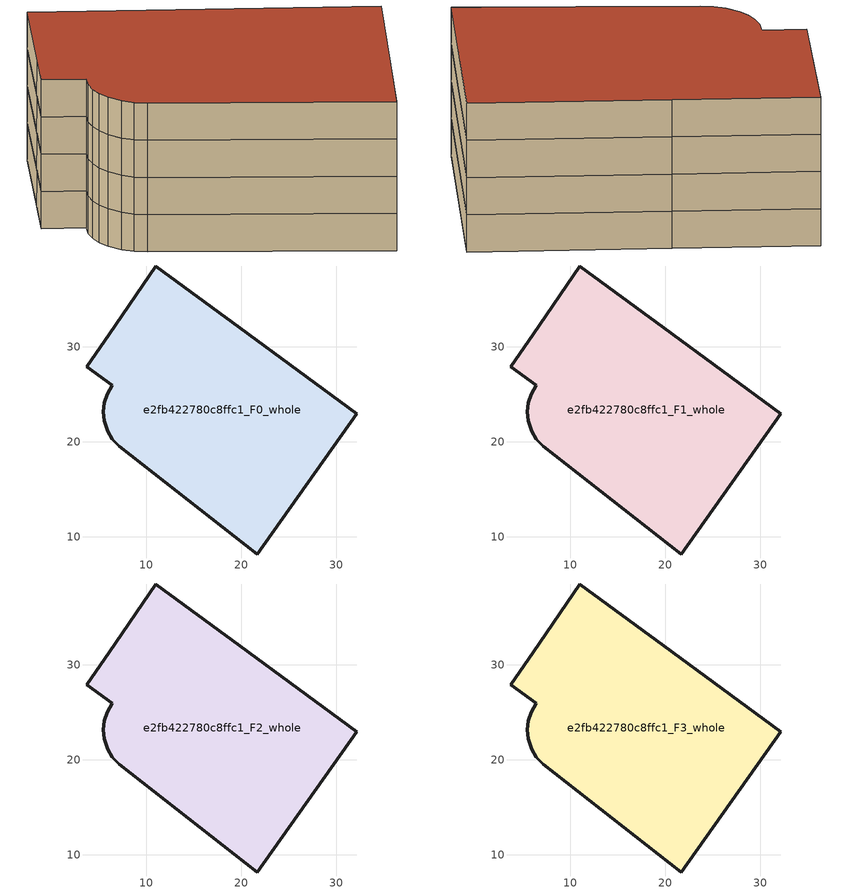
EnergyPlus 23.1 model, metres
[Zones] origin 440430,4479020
e2fb422780c8ffc1_F0_whole
 floor ground (EU_floor_Construction): 19.85,32.01 32.14,22.94 21.66,8.17 7.13,19.54 6.41,20.26 5.9,21.1 5.54,22.24 5.45,23.18 5.56,24.12 5.87,25.01 6.42,25.95 3.74,27.93 6.08,31.33 10.98,38.53 z0
 wall outside (EU_wall_Construction): 10.98,38.53 6.08,31.33 3.74,27.93 6.42,25.95 5.87,25.01 5.56,24.12 5.45,23.18 5.54,22.24 5.9,21.1 6.41,20.26 7.13,19.54 21.66,8.17 32.14,22.94 19.85,32.01 10.98,38.53 z0:3
e2fb422780c8ffc1_F1_whole
 floor to e2fb422780c8ffc1_F0_whole (EU_floor_Construction): 19.85,32.01 32.14,22.94 21.66,8.17 7.13,19.54 6.41,20.26 5.9,21.1 5.54,22.24 5.45,23.18 5.56,24.12 5.87,25.01 6.42,25.95 3.74,27.93 6.08,31.33 10.98,38.53 z3
 wall outside (EU_wall_Construction): 10.98,38.53 6.08,31.33 3.74,27.93 6.42,25.95 5.87,25.01 5.56,24.12 5.45,23.18 5.54,22.24 5.9,21.1 6.41,20.26 7.13,19.54 21.66,8.17 32.14,22.94 19.85,32.01 10.98,38.53 z3:6
e2fb422780c8ffc1_F2_whole
 floor to e2fb422780c8ffc1_F1_whole (EU_floor_Construction): 19.85,32.01 32.14,22.94 21.66,8.17 7.13,19.54 6.41,20.26 5.9,21.1 5.54,22.24 5.45,23.18 5.56,24.12 5.87,25.01 6.42,25.95 3.74,27.93 6.08,31.33 10.98,38.53 z6
 wall outside (EU_wall_Construction): 10.98,38.53 6.08,31.33 3.74,27.93 6.42,25.95 5.87,25.01 5.56,24.12 5.45,23.18 5.54,22.24 5.9,21.1 6.41,20.26 7.13,19.54 21.66,8.17 32.14,22.94 19.85,32.01 10.98,38.53 z6:9
e2fb422780c8ffc1_F3_whole
 floor to e2fb422780c8ffc1_F2_whole (EU_floor_Construction): 19.85,32.01 32.14,22.94 21.66,8.17 7.13,19.54 6.41,20.26 5.9,21.1 5.54,22.24 5.45,23.18 5.56,24.12 5.87,25.01 6.42,25.95 3.74,27.93 6.08,31.33 10.98,38.53 z9
 wall outside (EU_wall_Construction): 10.98,38.53 6.08,31.33 3.74,27.93 6.42,25.95 5.87,25.01 5.56,24.12 5.45,23.18 5.54,22.24 5.9,21.1 6.41,20.26 7.13,19.54 21.66,8.17 32.14,22.94 19.85,32.01 10.98,38.53 z9:12
 roof outside (EU_roof_Construction): 21.66,8.17 32.14,22.94 19.85,32.01 10.98,38.53 6.08,31.33 3.74,27.93 6.42,25.95 5.87,25.01 5.56,24.12 5.45,23.18 5.54,22.24 5.9,21.1 6.41,20.26 7.13,19.54 z12
[Building]
EU S2 Campaign: North Axis=0; Terrain=City; Solar Distribution=FullExterior
[Site:Location]
Madrid: Latitude=40.5; Longitude=-3.5; Time Zone=1; Elevation=609
[SizingPeriod:WeatherFileDays]
AnnualSizingPeriod: Begin Month=1; Begin Day of Month=1; End Month=12; End Day of Month=31; Day of Week for Start Day=Monday; Use Weather File Daylight Saving Period=No; Use Weather File Rain and Snow Indicators=No
[MATERIAL]
EU_InternalMass_Material: Roughness=MediumRough; Thickness=0.1; Conductivity=1; Density=1800; Specific Heat=900; Thermal Absorptance=0.9; Solar Absorptance=0.7; Visible Absorptance=0.7
[MATERIAL:NOMASS] Roughness=MediumRough; Thermal Absorptance=0.9; Solar Absorptance=0.7; Visible Absorptance=0.7
Name | Thermal Resistance
EU_wall_NoMass | 1.60022
EU_roof_NoMass | 1.57597
EU_floor_NoMass | 0.470652
[CONSTRUCTION]
EU_wall_Construction: EU_wall_NoMass
EU_roof_Construction: EU_roof_NoMass
EU_floor_Construction: EU_floor_NoMass
EU_InternalMass_Construction: EU_InternalMass_Material
[ZONE] Type=1; Multiplier=1; Ceiling Height=autocalculate; Volume=1331.94; Floor Area=autocalculate; Part of Total Floor Area=Yes
e2fb422780c8ffc1_F0_whole; e2fb422780c8ffc1_F1_whole; e2fb422780c8ffc1_F2_whole; e2fb422780c8ffc1_F3_whole
[INTERNALMASS] Construction=EU_InternalMass_Construction; Surface Area=443.981
Name | Zone or ZoneList
e2fb422780c8ffc1_F0_whole_EU_InternalMass | e2fb422780c8ffc1_F0_whole
e2fb422780c8ffc1_F1_whole_EU_InternalMass | e2fb422780c8ffc1_F1_whole
e2fb422780c8ffc1_F2_whole_EU_InternalMass | e2fb422780c8ffc1_F2_whole
e2fb422780c8ffc1_F3_whole_EU_InternalMass | e2fb422780c8ffc1_F3_whole
[OTHEREQUIPMENT] Fuel Type=Electricity; Design Level Calculation Method=Watts/Area; Power per Zone Floor Area=1; Fraction Latent=0; Fraction Radiant=0; Fraction Lost=0; Carbon Dioxide Generation Rate=0; EndUse Subcategory=EU_Step8_InternalGains
Name | Zone or ZoneList or Space or SpaceList | Schedule
EU_Step8_InternalGain_e2fb422780c8ffc1_F0_whole_f000 | e2fb422780c8ffc1_F0_whole | EU_Step8_GainSchedule_e2fb422780c8ffc1_F0_whole_f000
EU_Step8_InternalGain_e2fb422780c8ffc1_F1_whole_f000 | e2fb422780c8ffc1_F1_whole | EU_Step8_GainSchedule_e2fb422780c8ffc1_F1_whole_f000
EU_Step8_InternalGain_e2fb422780c8ffc1_F2_whole_f000 | e2fb422780c8ffc1_F2_whole | EU_Step8_GainSchedule_e2fb422780c8ffc1_F2_whole_f000
EU_Step8_InternalGain_e2fb422780c8ffc1_F3_whole_f000 | e2fb422780c8ffc1_F3_whole | EU_Step8_GainSchedule_e2fb422780c8ffc1_F3_whole_f000
[ZONEVENTILATION:DESIGNFLOWRATE] Schedule=EU_AlwaysOn; Design Flow Rate Calculation Method=AirChanges/Hour; Air Changes per Hour=0.480704; Ventilation Type=Natural; Fan Pressure Rise=0; Fan Total Efficiency=1; Constant Term Coefficient=1; Temperature Term Coefficient=0; Velocity Term Coefficient=0; Velocity Squared Term Coefficient=0; Minimum Indoor Temperature=-100; Maximum Indoor Temperature=100; Delta Temperature=-100; Minimum Outdoor Temperature=-100; Maximum Outdoor Temperature=100; Maximum Wind Speed=40
Name | Zone or ZoneList or Space or SpaceList
EU_ConstantAir_e2fb422780c8ffc1_F0_whole | e2fb422780c8ffc1_F0_whole
EU_ConstantAir_e2fb422780c8ffc1_F1_whole | e2fb422780c8ffc1_F1_whole
EU_ConstantAir_e2fb422780c8ffc1_F2_whole | e2fb422780c8ffc1_F2_whole
EU_ConstantAir_e2fb422780c8ffc1_F3_whole | e2fb422780c8ffc1_F3_whole
[HVACTEMPLATE:THERMOSTAT] Constant Heating Setpoint=20; Constant Cooling Setpoint=50
EU_HeatOnly_e2fb422780c8ffc1_F0_whole; EU_HeatOnly_e2fb422780c8ffc1_F1_whole; EU_HeatOnly_e2fb422780c8ffc1_F2_whole; EU_HeatOnly_e2fb422780c8ffc1_F3_whole
[HVACTEMPLATE:ZONE:IDEALLOADSAIRSYSTEM] System Availability Schedule=EU_AlwaysOn; Maximum Heating Supply Air Temperature=50; Minimum Cooling Supply Air Temperature=13; Maximum Heating Supply Air Humidity Ratio=0.0156; Minimum Cooling Supply Air Humidity Ratio=0.0077; Heating Limit=NoLimit; Cooling Limit=NoLimit; Heating Availability Schedule=EU_AlwaysOn; Cooling Availability Schedule=EU_CoolingOff; Dehumidification Control Type=ConstantSensibleHeatRatio; Cooling Sensible Heat Ratio=0.7; Dehumidification Setpoint=60; Humidification Control Type=None; Humidification Setpoint=30; Outdoor Air Method=None; Outdoor Air Flow Rate per Person=0.00944; Outdoor Air Flow Rate per Zone Floor Area=0; Outdoor Air Flow Rate per Zone=0; Demand Controlled Ventilation Type=None; Outdoor Air Economizer Type=NoEconomizer; Heat Recovery Type=None; Sensible Heat Recovery Effectiveness=0.7; Latent Heat Recovery Effectiveness=0.65
Name | Template Thermostat
e2fb422780c8ffc1_F0_whole | EU_HeatOnly_e2fb422780c8ffc1_F0_whole
e2fb422780c8ffc1_F1_whole | EU_HeatOnly_e2fb422780c8ffc1_F1_whole
e2fb422780c8ffc1_F2_whole | EU_HeatOnly_e2fb422780c8ffc1_F2_whole
e2fb422780c8ffc1_F3_whole | EU_HeatOnly_e2fb422780c8ffc1_F3_whole
[SIZING:ZONE] Zone Cooling Design Supply Air Temperature Input Method=SupplyAirTemperature; Zone Cooling Design Supply Air Temperature=13; Zone Heating Design Supply Air Temperature Input Method=SupplyAirTemperature; Zone Heating Design Supply Air Temperature=50; Zone Cooling Design Supply Air Humidity Ratio=0.008; Zone Heating Design Supply Air Humidity Ratio=0.008; Cooling Design Air Flow Method=DesignDay; Cooling Design Air Flow Rate=0; Cooling Minimum Air Flow per Zone Floor Area=0.000762; Cooling Minimum Air Flow=0; Cooling Minimum Air Flow Fraction=0.2; Heating Design Air Flow Method=DesignDay; Heating Design Air Flow Rate=0; Heating Maximum Air Flow per Zone Floor Area=0.002032; Heating Maximum Air Flow=0.141576; Heating Maximum Air Flow Fraction=0.3; Account for Dedicated Outdoor Air System=No; Dedicated Outdoor Air System Control Strategy=NeutralSupplyAir; Dedicated Outdoor Air Low Setpoint Temperature for Design=autosize; Dedicated Outdoor Air High Setpoint Temperature for Design=autosize; Zone Load Sizing Method=Sensible Load Only No Latent Load; Zone Latent Cooling Design Supply Air Humidity Ratio Input Method=HumidityRatioDifference; Zone Cooling Design Supply Air Humidity Ratio Difference=0.005; Zone Latent Heating Design Supply Air Humidity Ratio Input Method=HumidityRatioDifference; Zone Humidification Design Supply Air Humidity Ratio Difference=0.005
e2fb422780c8ffc1_F0_whole; e2fb422780c8ffc1_F1_whole; e2fb422780c8ffc1_F2_whole; e2fb422780c8ffc1_F3_whole
[SCHEDULE:CONSTANT]
Name | Hourly Value
EU_AlwaysOn | 1
EU_CoolingOff | 0
[SCHEDULE:FILE] Column Number=1; Rows to Skip at Top=0; Number of Hours of Data=8760; Column Separator=Comma; Interpolate to Timestep=No; Minutes per Item=60; Adjust Schedule for Daylight Savings=Yes
Name | File
EU_Step8_GainSchedule_e2fb422780c8ffc1_F0_whole_f000 | C:\Users\o_iseri\Desktop\OpenUBEM\openubem\outputs\eu_evidence\EU-11\ES-MAD-BERRUGUETE\idfs\e2fb422780c8ffc1\e2fb422780c8ffc1_F0_whole_f000_gain.csv
EU_Step8_GainSchedule_e2fb422780c8ffc1_F1_whole_f000 | C:\Users\o_iseri\Desktop\OpenUBEM\openubem\outputs\eu_evidence\EU-11\ES-MAD-BERRUGUETE\idfs\e2fb422780c8ffc1\e2fb422780c8ffc1_F1_whole_f000_gain.csv
EU_Step8_GainSchedule_e2fb422780c8ffc1_F2_whole_f000 | C:\Users\o_iseri\Desktop\OpenUBEM\openubem\outputs\eu_evidence\EU-11\ES-MAD-BERRUGUETE\idfs\e2fb422780c8ffc1\e2fb422780c8ffc1_F2_whole_f000_gain.csv
EU_Step8_GainSchedule_e2fb422780c8ffc1_F3_whole_f000 | C:\Users\o_iseri\Desktop\OpenUBEM\openubem\outputs\eu_evidence\EU-11\ES-MAD-BERRUGUETE\idfs\e2fb422780c8ffc1\e2fb422780c8ffc1_F3_whole_f000_gain.csv
